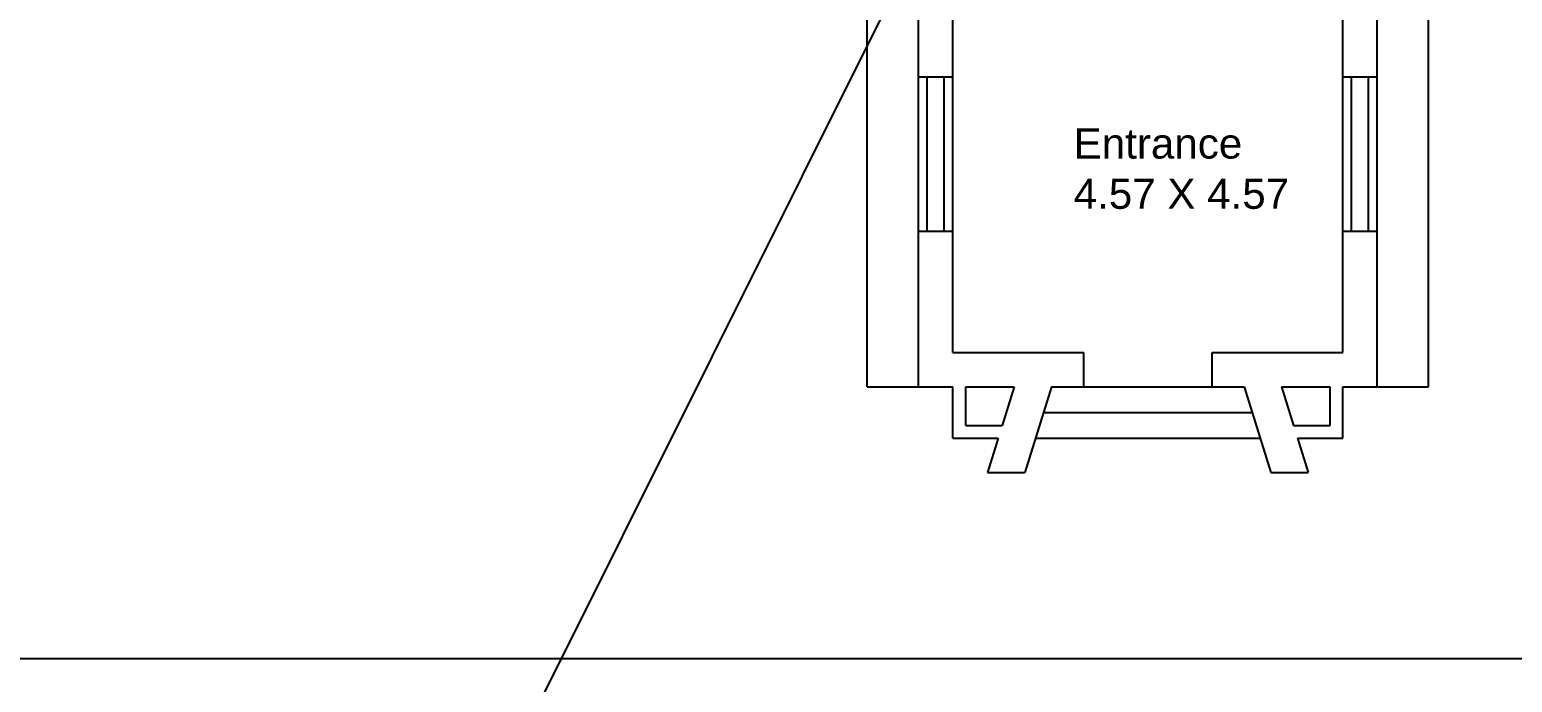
# Model space of a CAD drawing. Header units: inches. Extents: x 101 to 668, y -217 to 99.
# Drawn here: x 134.45 to 151.75, y -4.49 to 3.13 of the extents above; entities that cross this region are included whole.
import ezdxf

# ---------------------------------------------------------------- set-up
doc = ezdxf.new("R2010")
doc.units = ezdxf.units.IN
doc.header["$MEASUREMENT"] = 0
doc.styles.get("Standard").update_dxf_attribs({"font": 'arial.ttf'})

msp = doc.modelspace()

# ---------------------------------------------------------------- linework, layer by layer
for p, q in [((161.24949, 37.08583), (135.75324, -14.03406)), ((144.21961, -1.04175), (144.21961, 3.90825)), ((144.81961, -1.04175), (144.81961, 3.90825)), ((145.21961, -0.64175), (145.21961, 3.90825)), ((149.76961, -0.64175), (149.76961, 3.90825)), ((150.16961, -1.04175), (150.16961, 3.90825)), ((150.76961, -1.04175), (150.76961, 3.90825)), ((144.81961, 2.57601), (145.21961, 2.57601)), ((144.91961, 0.77601), (144.91961, 2.57601)), ((145.11961, 0.77601), (145.11961, 2.57601)), ((149.76961, 2.57601), (150.16961, 2.57601)), ((149.86961, 0.77601), (149.86961, 2.57601)), ((150.06961, 0.77601), (150.06961, 2.57601)), ((144.81961, 0.77601), (145.21961, 0.77601)), ((149.76961, 0.77601), (150.16961, 0.77601)), ((145.21961, -0.64175), (146.74461, -0.64175)), ((146.74461, -0.64175), (146.74461, -1.04175)), ((148.24461, -0.64175), (149.76961, -0.64175)), ((148.24461, -1.04175), (148.24461, -0.64175)), ((144.21961, -1.04175), (145.21961, -1.04175)), ((145.21961, -1.64175), (145.21961, -1.04175)), ((145.36961, -1.04175), (145.93532, -1.04175)), ((145.36961, -1.04175), (145.93532, -1.04175)), ((145.36961, -1.49175), (145.36961, -1.04175)), ((145.93532, -1.04175), (145.7955, -1.49175)), ((146.37032, -1.04175), (146.05961, -2.04175)), ((146.37032, -1.04175), (146.74461, -1.04175)), ((146.37032, -1.04175), (148.24461, -1.04175)), ((148.24461, -1.04175), (148.61889, -1.04175)), ((148.61889, -1.04175), (148.92961, -2.04175)), ((149.05389, -1.04175), (149.61961, -1.04175)), ((149.05389, -1.04175), (149.61961, -1.04175)), ((149.05389, -1.04175), (149.19371, -1.49175)), ((149.61961, -1.49175), (149.61961, -1.04175)), ((149.76961, -1.04175), (150.76961, -1.04175)), ((149.76961, -1.64175), (149.76961, -1.04175)), ((146.27711, -1.34175), (148.71211, -1.34175)), ((145.36961, -1.49175), (145.7955, -1.49175)), ((149.19371, -1.49175), (149.61961, -1.49175)), ((145.21961, -1.64175), (145.74889, -1.64175)), ((145.74889, -1.64175), (145.62461, -2.04175)), ((146.18389, -1.64175), (148.80532, -1.64175)), ((149.24032, -1.64175), (149.76961, -1.64175)), ((149.24032, -1.64175), (149.36461, -2.04175)), ((145.62461, -2.04175), (146.05961, -2.04175)), ((148.92961, -2.04175), (149.36461, -2.04175))]:
    msp.add_line(p, q)
msp.add_lwpolyline([(123.26887, 33.4591), (170.7734, 33.4591), (170.7734, -4.21419), (123.26887, -4.21419)], close=True)

# ---------------------------------------------------------------- texts
at = {"insert": (146.62872, 1.97428), "char_height": 0.351739, "width": 8.6047683, "attachment_point": 1}
msp.add_mtext('Entrance\\P4.57 X 4.57 ', dxfattribs=at)

doc.saveas('drawing.dxf')
